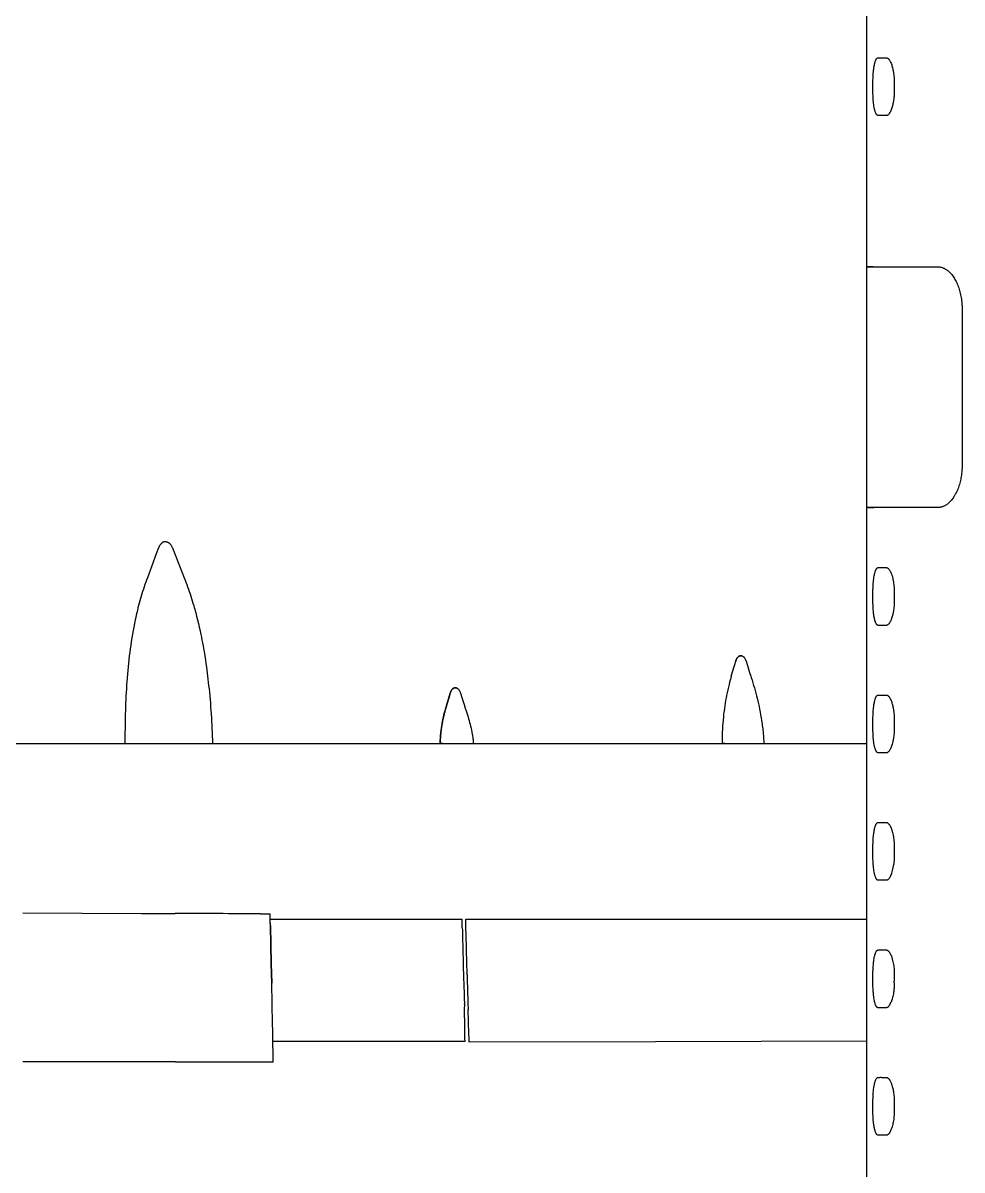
# Model space of a CAD drawing. Extents: x -17108 to 71323, y -8319 to 54197.
# Drawn here: x 48075 to 52005, y 13169 to 17970 of the extents above; entities that cross this region are included whole.
import ezdxf

# ---------------------------------------------------------------- set-up
doc = ezdxf.new("R2010")
doc.units = 0
doc.layers.get('0').update_dxf_attribs({"linetype": 'CONTINUOUS'})

msp = doc.modelspace()

# ---------------------------------------------------------------- linework, layer by layer
at = {"color": 7}
for p, q in [((51606.3, -1969.4), (51606.3, 22503.5)), ((51632.4, 17688.9), (51632.4, 17716.9)), ((48700.6, 15772.7), (48750.1, 15647.8)), ((51632.4, 15555.3), (51632.4, 15583.3)), ((51039.8, 15236.1), (51058.5, 15299.1)), ((49845, 15102.1), (49863.7, 15165.1)), ((49863.7, 15165.1), (49845, 15102.1)), ((51632.4, 15021.9), (51632.4, 15049.9)), ((48075.4, 14245), (48572.2, 14243.3)), ((48572.2, 14243.3), (48712.7, 14242.8)), ((49069, 14241.5), (49109.7, 14241.3)), ((49110.3, 14218.9), (49565.9, 14218.9)), ((49565.9, 14218.9), (49913.2, 14218.9)), ((50978.9, 14219.1), (51056.3, 14219.1)), ((49934, 13988.8), (49931.6, 14088.8)), ((49191.6, 13707.4), (49121.4, 13707.4)), ((48109.4, 13621.6), (48075.4, 13621.6)), ((49069.1, 13620.8), (48713.3, 13621.1)), ((49122.9, 13620.7), (49069.1, 13620.8))]:
    msp.add_line(p, q, dxfattribs=at)
at = {"color": 7, "ltscale": 0.35}
for p, q in [((51722, 17716.9), (51722, 17702.9)), ((51722, 17702.9), (51722, 17688.9)), ((51722, 15583.3), (51722, 15569.3)), ((51722, 15049.9), (51722, 15035.9)), ((51722, 15035.9), (51722, 15021.9)), ((51722, 14516.5), (51722, 14502.5)), ((51722, 13983.1), (51722, 13969.1)), ((51722, 13449.7), (51722, 13435.7))]:
    msp.add_line(p, q, dxfattribs=at)
at = {"color": 7, "ltscale": 0.173242}
msp.add_line((48675, 15797.8), (48667.2, 15797.8), dxfattribs=at)
at = {"color": 7, "ltscale": 0.002344}
msp.add_line((48674.9, 15797.8), (48675, 15797.8), dxfattribs=at)
at = {"color": 7, "ltscale": 0.003711}
msp.add_line((48675.1, 15797.8), (48674.9, 15797.8), dxfattribs=at)
at = {"color": 7, "ltscale": 0.001172}
for p, q in [((48675, 15797.8), (48675, 15797.8)), ((48675, 15797.8), (48675, 15797.8)), ((49883.6, 15187), (49883.6, 15187))]:
    msp.add_line(p, q, dxfattribs=at)
at = {"color": 7, "ltscale": 0.00078125}
msp.add_line((48675, 15797.8), (48675.1, 15797.8), dxfattribs=at)
at = {"color": 7, "ltscale": 0.000292969}
for p, q in [((48675.1, 15797.8), (48675.1, 15797.8)), ((51078.4, 15321), (51078.4, 15321))]:
    msp.add_line(p, q, dxfattribs=at)
at = {"color": 7, "ltscale": 0.004687}
msp.add_line((48675.1, 15797.8), (48675.3, 15797.8), dxfattribs=at)
at = {"color": 7, "ltscale": 0.004199}
msp.add_line((48675.1, 15797.8), (48675.3, 15797.8), dxfattribs=at)
at = {"color": 7, "ltscale": 0.002735}
msp.add_line((48675.3, 15797.8), (48675.4, 15797.8), dxfattribs=at)
at = {"color": 7, "ltscale": 0.003516}
for p, q in [((48596.4, 15647.8), (48596.3, 15647.8)), ((48596.3, 15647.8), (48596.4, 15647.8)), ((49883.2, 15187), (49883.1, 15187))]:
    msp.add_line(p, q, dxfattribs=at)
at = {"color": 7, "ltscale": 0.003613}
msp.add_line((48596.4, 15647.8), (48596.3, 15647.8), dxfattribs=at)
at = {"color": 7, "ltscale": 0.349951}
msp.add_line((51722, 15569.3), (51722, 15555.3), dxfattribs=at)
at = {"color": 7, "ltscale": 0.052637}
msp.add_line((51078, 15321), (51080.1, 15321), dxfattribs=at)
at = {"color": 7, "ltscale": 0.010645}
msp.add_line((51078.4, 15321), (51078, 15321), dxfattribs=at)
at = {"color": 7, "ltscale": 0.001075}
msp.add_line((51078.4, 15321), (51078.4, 15321), dxfattribs=at)
at = {"color": 7, "ltscale": 0.000878906}
msp.add_line((51078.4, 15321), (51078.4, 15321), dxfattribs=at)
at = {"color": 7, "ltscale": 0.014258}
for p, q in [((51079, 15321), (51078.4, 15321)), ((49884.2, 15187), (49883.6, 15187))]:
    msp.add_line(p, q, dxfattribs=at)
at = {"color": 7, "ltscale": 0.001855}
msp.add_line((51078.5, 15321), (51078.4, 15321), dxfattribs=at)
at = {"color": 7, "ltscale": 0.007617}
msp.add_line((51079.2, 15321), (51078.9, 15321), dxfattribs=at)
at = {"color": 7, "ltscale": 0.048438}
msp.add_line((51080.9, 15321), (51079, 15321), dxfattribs=at)
at = {"color": 7, "ltscale": 0.002734}
msp.add_line((51079, 15321), (51079.1, 15321), dxfattribs=at)
at = {"color": 7, "ltscale": 0.005274}
for p, q in [((51079.1, 15321), (51079.3, 15321)), ((51039.8, 15236.1), (51039.5, 15236.1)), ((51039.5, 15236.1), (51039.8, 15236.1))]:
    msp.add_line(p, q, dxfattribs=at)
at = {"color": 7, "ltscale": 0.046875}
msp.add_line((51080.9, 15321), (51079.1, 15321), dxfattribs=at)
at = {"color": 7, "ltscale": 0.010352}
msp.add_line((51080.8, 15321), (51081.2, 15321), dxfattribs=at)
at = {"color": 7, "ltscale": 0.00547}
msp.add_line((51058.5, 15299.1), (51058.2, 15299.1), dxfattribs=at)
at = {"color": 7, "ltscale": 0.005567}
msp.add_line((51058.2, 15299.1), (51058.5, 15299.1), dxfattribs=at)
at = {"color": 7, "ltscale": 0.055281}
msp.add_line((49883.2, 15187), (49885.4, 15186.9), dxfattribs=at)
at = {"color": 7, "ltscale": 0.002247}
msp.add_line((49883.7, 15187), (49883.6, 15187), dxfattribs=at)
at = {"color": 7, "ltscale": 0.008594}
msp.add_line((49884.4, 15186.9), (49884.1, 15187), dxfattribs=at)
at = {"color": 7, "ltscale": 0.053132}
msp.add_line((49886.3, 15186.9), (49884.2, 15187), dxfattribs=at)
at = {"color": 7, "ltscale": 0.005664}
msp.add_line((49884.2, 15187), (49884.4, 15186.9), dxfattribs=at)
at = {"color": 7, "ltscale": 0.051472}
msp.add_line((49886.5, 15186.9), (49884.4, 15186.9), dxfattribs=at)
at = {"color": 7, "ltscale": 0.006847}
msp.add_line((49884.7, 15186.9), (49885, 15186.9), dxfattribs=at)
at = {"color": 7, "ltscale": 0.009961}
msp.add_line((49886, 15186.9), (49886.4, 15186.9), dxfattribs=at)
at = {"color": 7, "ltscale": 0.000683594}
msp.add_line((49886.4, 15186.9), (49886.4, 15186.9), dxfattribs=at)
at = {"color": 7, "ltscale": 0.001368}
msp.add_line((49886.6, 15186.9), (49886.6, 15186.9), dxfattribs=at)
at = {"color": 7, "ltscale": 0.006118}
msp.add_line((49949.2, 14997.9), (49949.3, 14997.6), dxfattribs=at)
at = {"color": 7, "ltscale": 0.00676}
msp.add_line((49949.3, 14997.5), (49949.3, 14997.8), dxfattribs=at)
at = {"color": 7, "ltscale": 0.006983}
msp.add_line((49821.1, 14954.1), (49821.1, 14953.8), dxfattribs=at)
at = {"color": 7, "ltscale": 0.006643}
msp.add_line((49821.3, 14954.1), (49821.3, 14953.8), dxfattribs=at)
at = {"color": 7, "ltscale": 0.006885}
msp.add_line((49821.3, 14953.8), (49821.3, 14954.1), dxfattribs=at)
at = {"color": 7, "ltscale": 0.266182}
msp.add_line((49821.3, 14954.1), (49832, 14953.8), dxfattribs=at)
at = {"color": 7, "ltscale": 0.182662}
msp.add_line((49828.7, 14953.9), (49821.4, 14954.1), dxfattribs=at)
at = {"color": 7, "ltscale": 0.000830078}
msp.add_line((49832, 14953.8), (49832, 14953.8), dxfattribs=at)
at = {"color": 7, "ltscale": 0.020121}
msp.add_line((49960.1, 14953.8), (49959.3, 14953.8), dxfattribs=at)
at = {"color": 7, "ltscale": 0.006544}
for p, q in [((51000.9, 14953.8), (51000.6, 14953.8)), ((51000.6, 14953.8), (51000.9, 14953.8))]:
    msp.add_line(p, q, dxfattribs=at)
at = {"color": 7, "ltscale": 0.0021}
msp.add_line((51000.6, 14953.8), (51000.6, 14953.7), dxfattribs=at)
at = {"color": 7, "ltscale": 0.002051}
msp.add_line((51000.9, 14953.8), (51000.9, 14953.7), dxfattribs=at)
at = {"color": 7, "ltscale": 0.266315}
msp.add_line((51011.5, 14953.7), (51000.9, 14953.8), dxfattribs=at)
at = {"color": 7, "ltscale": 0.002002}
msp.add_line((51000.9, 14953.7), (51000.9, 14953.8), dxfattribs=at)
at = {"color": 7, "ltscale": 0.30323}
msp.add_line((51000.9, 14953.8), (51013, 14953.7), dxfattribs=at)
at = {"color": 7, "ltscale": 0.000195313}
msp.add_line((51011.5, 14953.8), (51011.5, 14953.8), dxfattribs=at)
msp.add_line((51011.5, 14953.8), (51011.5, 14953.8), dxfattribs=at)
at = {"color": 7, "ltscale": 0.034474}
msp.add_line((51012.9, 14953.7), (51011.5, 14953.7), dxfattribs=at)
at = {"color": 7, "ltscale": 0.013672}
msp.add_line((51176.1, 14953.7), (51175.6, 14953.7), dxfattribs=at)
at = {"color": 7, "ltscale": 0.419971}
msp.add_line((51632.4, 14488.5), (51632.4, 14505.3), dxfattribs=at)
at = {"color": 7, "ltscale": 0.083814}
msp.add_line((49916.3, 14090.7), (49916.4, 14087.4), dxfattribs=at)
at = {"color": 7, "ltscale": 0.123326}
msp.add_line((49931.6, 14088.8), (49931.5, 14093.7), dxfattribs=at)
at = {"color": 7, "ltscale": 0.061443}
msp.add_line((49934, 13986.4), (49934, 13988.8), dxfattribs=at)
at = {"color": 7, "ltscale": 0.250488}
msp.add_line((51722, 13969.1), (51722, 13959.1), dxfattribs=at)
at = {"color": 7, "ltscale": 0.268784}
msp.add_line((49923, 13863.3), (49923.2, 13852.6), dxfattribs=at)
at = {"color": 7, "ltscale": 0.401139}
msp.add_line((49121.4, 13707.4), (49121.1, 13723.5), dxfattribs=at)
at = {"color": 7, "ltscale": 0.42002}
msp.add_line((51632.4, 13421.7), (51632.4, 13438.5), dxfattribs=at)
at = {"color": 7}
for points in [[(51632.4, 17716.9), (51632.5, 17721.8), (51632.5, 17726.7), (51632.6, 17731.6), (51632.8, 17736.4), (51633, 17743.7), (51633.4, 17750.8), (51633.9, 17757.9), (51634.5, 17764.9), (51635.3, 17772.3), (51635.7, 17776), (51636.2, 17779.5), (51636.8, 17784.2), (51637.6, 17788.8), (51638.4, 17793.2), (51639.4, 17797.9), (51639.9, 17800.2), (51640.5, 17802.4), (51641.3, 17805.2), (51642.1, 17807.9), (51643, 17810.4), (51643.6, 17811.9), (51644.2, 17813.3), (51644.8, 17814.6), (51645.4, 17815.9), (51646.2, 17817.5), (51647.1, 17818.9), (51648, 17820.1), (51649, 17821.2), (51649.5, 17821.7), (51650, 17822.2), (51650.5, 17822.6), (51651, 17822.9), (51651.6, 17823.2), (51652.2, 17823.5), (51653, 17823.7), (51653.7, 17823.9)], [(51653.7, 17823.9), (51654.5, 17823.9), (51656.1, 17823.9), (51657.5, 17823.9), (51660.6, 17823.9), (51662.9, 17823.9), (51665.3, 17823.9), (51667.8, 17823.9)], [(51667.8, 17823.9), (51669.9, 17823.9), (51674.2, 17823.9), (51678.7, 17823.9), (51687.9, 17823.9)], [(51687.9, 17823.9), (51688.9, 17823.8), (51690, 17823.7), (51691, 17823.4), (51692, 17823), (51692.6, 17822.7), (51693.3, 17822.4), (51694, 17822), (51694.6, 17821.5), (51696, 17820.5), (51696.7, 17819.8), (51697.5, 17819.1), (51698.3, 17818.3), (51699, 17817.4), (51699.8, 17816.5), (51700.5, 17815.5), (51701.3, 17814.4), (51702.1, 17813.2), (51703.6, 17810.8), (51705.1, 17808.1), (51705.9, 17806.6), (51706.6, 17805), (51708.1, 17801.6), (51709.5, 17798.1), (51710.9, 17794.4), (51712.1, 17790.5), (51713.3, 17786.5), (51714.4, 17782.4), (51715.4, 17778.6), (51716.2, 17774.8), (51717, 17770.9), (51717.6, 17767.9), (51718.1, 17764.9)], [(51718.1, 17764.9), (51718.6, 17761.9), (51719.1, 17758.9), (51719.9, 17752.7), (51720.6, 17746.5), (51721, 17741.7), (51721.4, 17736.8), (51721.6, 17731.9), (51721.9, 17726.9), (51722, 17721.9), (51722, 17716.9)], [(51634, 17646.4), (51633.5, 17653.2), (51633.1, 17660.2), (51632.8, 17667.1), (51632.6, 17673.6), (51632.5, 17680.1), (51632.4, 17688.9)], [(51722, 17688.9), (51721.9, 17681.9), (51721.8, 17678.4), (51721.7, 17674.8), (51721.5, 17671.4), (51721.3, 17667.9), (51720.9, 17662.4), (51720.3, 17656.9), (51719.7, 17651.4), (51718.9, 17646), (51718.1, 17640.7), (51717.6, 17637.7), (51717, 17634.8), (51716.2, 17630.9), (51715.3, 17627.1), (51714.4, 17623.3), (51713.2, 17618.9), (51711.9, 17614.7), (51710.6, 17610.6), (51709.1, 17606.6), (51708.3, 17604.8), (51707.6, 17602.9), (51706.1, 17599.7), (51705.3, 17598.1), (51704.5, 17596.6), (51703.4, 17594.7), (51702.3, 17592.9), (51701.2, 17591.2), (51699.8, 17589.4), (51698.5, 17587.8), (51697.1, 17586.3), (51696.4, 17585.7), (51695.7, 17585.1), (51694.7, 17584.3), (51693.8, 17583.7), (51692.8, 17583.2), (51691.8, 17582.7), (51691, 17582.4), (51690.2, 17582.2), (51689.5, 17582), (51688.7, 17581.9), (51688, 17581.9), (51687.4, 17581.9), (51686.2, 17581.9), (51684.6, 17582), (51682.7, 17581.9)], [(51658.7, 17581.9), (51657.6, 17581.9), (51656.6, 17581.9), (51655.6, 17581.9), (51654.5, 17581.9), (51653.9, 17581.9), (51653.2, 17582), (51652.4, 17582.3), (51651.9, 17582.5), (51651.4, 17582.7), (51650.9, 17583), (51650.4, 17583.3), (51649.5, 17584.1), (51648.5, 17585.1), (51647.8, 17586.1), (51647, 17587.2), (51646.2, 17588.4), (51645.7, 17589.4), (51645.1, 17590.4), (51644.1, 17592.7), (51643.1, 17595.3), (51642.1, 17598), (51641.2, 17600.9), (51640.4, 17604), (51639.6, 17607.2), (51638.8, 17610.6), (51638.3, 17613.1), (51637.8, 17615.8), (51636.9, 17621.3), (51636, 17627.3), (51635.2, 17633.5), (51634.6, 17639.9), (51634, 17646.4)], [(51682.7, 17581.9), (51679.9, 17581.8), (51678.1, 17581.8), (51674.6, 17581.8), (51666.9, 17581.8), (51663.1, 17581.7), (51661.1, 17581.8), (51660.2, 17581.8), (51658.7, 17581.9)], [(51633.9, 16948.8), (51608.3, 16948.8), (51606.9, 16948.8), (51606.9, 16948.8), (51606.9, 16948.8), (51607.4, 16948.8), (51618.7, 16948.8), (51851.1, 16948.8), (51888.8, 16948.8), (51898.7, 16948.8), (51905.3, 16948.8), (51908.6, 16948.7)], [(51908.6, 16948.7), (51908.9, 16948.7), (51911.4, 16948.5), (51914.2, 16948.2), (51917, 16947.6), (51919.8, 16947), (51922.6, 16946.1), (51925.4, 16945.1), (51928.2, 16944), (51931, 16942.7), (51933.8, 16941.2), (51936.6, 16939.6), (51939.3, 16937.9), (51942, 16936), (51944.7, 16933.9), (51947.4, 16931.8), (51949.7, 16929.7), (51952, 16927.6), (51954.3, 16925.4), (51956.5, 16923), (51958, 16921.4), (51959.4, 16919.7), (51962.3, 16916.3), (51965.1, 16912.6), (51967.9, 16908.8), (51970.6, 16904.8), (51973.2, 16900.7), (51975.7, 16896.4), (51978.2, 16892), (51980.5, 16887.4), (51982.9, 16882.5), (51985.2, 16877.4), (51987.4, 16872.1), (51989.5, 16866.8), (51991.4, 16861.3), (51993.2, 16855.7), (51995, 16850), (51996.6, 16844.1), (51998, 16838.2), (51999.4, 16832.2), (52000.6, 16826.2), (52001.7, 16820), (52002.6, 16813.8), (52003.4, 16807.6), (52004.1, 16801.3), (52004.6, 16795), (52004.9, 16790.4), (52005.2, 16785.9), (52005.3, 16781.3), (52005.4, 16776.8), (52005.4, 16773.7), (52005.4, 16767.6), (52005.4, 16761.6), (52005.4, 16758.5), (52005.4, 16757.8)], [(52005.4, 16757.8), (52005.4, 16369.4), (52005.4, 16185.2), (52005.4, 16142.1), (52005.4, 16122.5), (52005.4, 16112.7)], [(52005.4, 16112.7), (52005.4, 16112.2), (52005.3, 16107.7), (52005, 16100.9), (52004.6, 16095.1), (52004.1, 16089.2), (52003.5, 16083.4), (52002.7, 16077.6), (52001.9, 16071.9), (52000.9, 16066.2), (51999.9, 16060.6), (51998.7, 16055.1), (51997.4, 16049.6), (51996, 16044.2), (51994.3, 16038.4), (51992.5, 16032.7), (51990.6, 16027.1), (51988.6, 16021.6), (51986.5, 16016.3), (51984.3, 16011.1), (51981.9, 16006.1), (51979.5, 16001.2), (51977, 15996.4), (51975.7, 15994.1), (51974.3, 15991.8), (51973, 15989.6), (51971.6, 15987.4), (51969.1, 15983.5), (51966.5, 15979.8), (51963.8, 15976.2), (51961, 15972.8), (51958.2, 15969.5), (51955.4, 15966.4), (51952.5, 15963.5), (51949.6, 15960.7), (51948.1, 15959.4), (51946.6, 15958.2), (51944.3, 15956.3), (51942.1, 15954.6), (51939.8, 15953), (51937.5, 15951.5), (51934.7, 15949.9), (51932, 15948.4), (51929.2, 15947.1), (51926.5, 15945.9), (51923.7, 15944.8), (51920.9, 15943.9), (51918.1, 15943.2), (51915.4, 15942.6), (51912.6, 15942.2), (51909.8, 15941.9), (51907.4, 15941.8), (51905, 15941.8), (51901.8, 15941.9), (51900.2, 15941.9), (51898.8, 15941.9), (51897.8, 15941.8)], [(51897.8, 15941.8), (51611.8, 15941.8), (51607, 15941.8), (51606.9, 15941.8), (51606.9, 15941.8), (51606.9, 15941.8), (51607.1, 15941.8), (51611, 15941.8), (51626.4, 15941.8), (51631.4, 15941.8), (51634.1, 15941.8), (51636, 15941.8), (51636.9, 15941.9)], [(48667.2, 15797.8), (48666.4, 15797.7), (48665.2, 15797.5), (48664, 15797.3), (48663.1, 15797), (48662.2, 15796.6), (48661.2, 15796.2), (48660.3, 15795.8), (48659.4, 15795.3), (48658.6, 15794.7), (48657.7, 15794.2), (48656.9, 15793.5), (48656.1, 15792.9), (48654.6, 15791.5), (48653.1, 15790), (48651.8, 15788.4), (48650.5, 15786.7), (48649.3, 15785), (48648.2, 15783.3), (48647.1, 15781.5), (48646.1, 15779.6), (48645.1, 15777.7), (48644.2, 15775.7), (48643.4, 15773.8), (48643, 15772.7)], [(48675.4, 15797.8), (48676.4, 15797.7), (48677.5, 15797.6), (48678.6, 15797.4), (48679.8, 15797.1), (48680.9, 15796.7), (48681.9, 15796.3), (48683, 15795.8), (48684, 15795.2), (48684.9, 15794.6), (48685.9, 15793.9), (48686.8, 15793.2), (48687.7, 15792.4), (48688.6, 15791.6), (48689.4, 15790.8), (48691, 15789.1), (48692.5, 15787.3), (48693.9, 15785.4), (48695.2, 15783.4), (48696.4, 15781.4), (48697.6, 15779.3), (48698.7, 15777.1), (48699.7, 15775), (48700.6, 15772.7)], [(48643, 15772.8), (48633.5, 15747.2), (48614.9, 15697.5), (48596.3, 15647.8)], [(51632.4, 15583.3), (51632.5, 15588.2), (51632.5, 15593.1), (51632.6, 15598), (51632.8, 15602.8), (51633, 15610.1), (51633.4, 15617.2), (51633.9, 15624.3), (51634.5, 15631.3), (51635.3, 15638.7), (51635.7, 15642.4), (51636.2, 15645.9), (51636.8, 15650.6), (51637.6, 15655.2), (51638.4, 15659.6), (51639.4, 15664.3), (51639.9, 15666.6), (51640.5, 15668.8), (51641.3, 15671.6), (51642.1, 15674.3), (51643, 15676.8), (51643.6, 15678.3), (51644.2, 15679.7), (51644.8, 15681), (51645.4, 15682.3), (51646.2, 15683.9), (51647.1, 15685.3), (51648, 15686.5), (51649, 15687.6), (51649.5, 15688.1), (51650, 15688.6), (51650.5, 15689), (51651, 15689.3), (51651.6, 15689.6), (51652.2, 15689.9), (51653, 15690.1), (51653.7, 15690.3)], [(51653.7, 15690.3), (51654.5, 15690.3), (51656.1, 15690.3), (51657.5, 15690.3), (51660.6, 15690.3), (51662.9, 15690.3), (51665.3, 15690.3), (51667.8, 15690.3)], [(51667.8, 15690.3), (51669.9, 15690.3), (51674.2, 15690.3), (51678.7, 15690.3), (51687.9, 15690.3)], [(51687.9, 15690.3), (51689.1, 15690.2), (51690.2, 15690), (51691.3, 15689.7), (51692.4, 15689.2), (51693.5, 15688.6), (51694.2, 15688.2), (51694.9, 15687.7), (51695.6, 15687.2), (51696.3, 15686.6), (51697.7, 15685.3), (51699, 15683.8)], [(51699, 15683.8), (51700.5, 15682), (51701.9, 15680), (51703.3, 15677.7), (51704.6, 15675.4), (51705.8, 15673.1), (51706.9, 15670.8), (51708, 15668.3), (51708.8, 15666.4), (51709.5, 15664.4), (51710.3, 15662.3), (51711.1, 15660.2), (51711.8, 15657.9), (51712.6, 15655.5), (51713.9, 15650.7), (51715.2, 15645.8), (51716.3, 15640.8), (51717.3, 15636.1), (51718.1, 15631.3)], [(48596.3, 15647.8), (48592.8, 15638.3), (48589.3, 15628.7), (48586, 15619.1), (48582.7, 15609.5), (48579.5, 15599.8), (48576.4, 15590), (48573.4, 15580.3), (48570.4, 15570.5), (48567.5, 15560.7), (48564.7, 15550.8), (48562, 15541), (48559.4, 15531.1), (48556.8, 15521.2), (48554.3, 15511.3), (48551.9, 15501.3), (48549.6, 15491.4), (48547.4, 15481.4), (48545.2, 15471.4), (48543.6, 15463.9), (48542, 15456.4), (48539, 15441.4), (48536.2, 15426.3), (48533.5, 15411.3), (48531, 15396.2), (48528.6, 15381), (48526.3, 15365.9), (48524.2, 15350.8), (48522.2, 15335.6), (48520.3, 15320.4), (48518.5, 15305.3), (48516.8, 15290.1), (48515.3, 15274.8), (48513.9, 15259.6), (48512.5, 15244.4), (48511.3, 15229.1), (48510.2, 15213.9), (48509.1, 15198.6), (48508.2, 15183.3), (48507.3, 15168.1), (48506.5, 15152.8), (48505.8, 15137.4), (48505.2, 15122.1), (48504.6, 15106.8), (48504.1, 15091.5), (48503.7, 15076.1), (48503.3, 15060.8), (48503, 15045.5), (48502.7, 15030.1), (48502.5, 15014.8), (48502.3, 14999.5), (48502.2, 14984.2), (48502.1, 14969), (48502.1, 14953.7)], [(48750.1, 15647.8), (48753.9, 15638.2), (48757.5, 15628.6), (48761.1, 15618.9), (48764.6, 15609.2), (48768, 15599.5), (48771.4, 15589.8), (48774.7, 15580.1), (48777.9, 15570.3), (48781, 15560.5), (48784.1, 15550.7), (48787, 15540.9), (48790, 15531), (48792.1, 15523.7), (48794.1, 15516.3), (48796.2, 15508.8), (48798.3, 15501.3), (48802.2, 15486.5), (48806, 15471.5), (48809.6, 15456.6), (48813.1, 15441.6), (48816.5, 15426.1), (48819.8, 15410.6), (48822.3, 15398.7), (48824.6, 15386.7), (48826.9, 15374.8), (48829.1, 15363), (48831.2, 15351.3), (48833.2, 15339.5), (48834.7, 15330.4), (48836.2, 15321.3), (48839, 15303), (48841.2, 15288.3), (48843.3, 15273.6), (48845, 15260.9), (48846.6, 15248.2), (48848.2, 15235.5), (48849.8, 15222.7), (48851.2, 15210), (48852.6, 15197.2), (48854.1, 15183), (48855.5, 15168.7), (48857, 15153.2), (48858.3, 15137.7), (48859.6, 15122.4), (48860.8, 15107.1), (48861.9, 15091.8), (48862.9, 15076.5), (48863.9, 15061.1), (48864.8, 15045.8), (48865.6, 15030.5), (48866.4, 15015.2), (48867, 14999.8), (48867.7, 14984.5), (48868.2, 14969.1), (48868.7, 14953.8)], [(51718.1, 15631.3), (51719, 15625.6), (51719.8, 15619.9), (51720.5, 15614), (51721, 15608.1), (51721.4, 15603.2), (51721.6, 15598.3), (51721.8, 15593.4), (51722, 15588.3), (51722, 15583.3)], [(51634, 15512.8), (51633.5, 15519.6), (51633.1, 15526.6), (51632.8, 15533.5), (51632.6, 15540), (51632.5, 15546.5), (51632.4, 15555.3)], [(51722, 15555.3), (51721.9, 15548.3), (51721.8, 15544.8), (51721.7, 15541.3), (51721.5, 15537.8), (51721.3, 15534.3), (51720.9, 15528.8), (51720.3, 15523.3), (51719.7, 15517.8), (51718.9, 15512.4), (51718.1, 15507.1), (51717.6, 15504.1), (51717, 15501.2), (51716.2, 15497.3), (51715.3, 15493.5), (51714.4, 15489.7), (51713.2, 15485.3), (51711.9, 15481.1), (51710.6, 15477), (51709.1, 15473), (51708.3, 15471.2), (51707.6, 15469.3), (51706.1, 15466.1), (51705.3, 15464.5), (51704.5, 15463), (51703.4, 15461.1), (51702.3, 15459.3), (51701.2, 15457.6), (51699.8, 15455.8), (51698.5, 15454.2), (51697.1, 15452.7), (51696.4, 15452.1), (51695.7, 15451.5), (51694.7, 15450.7), (51693.8, 15450.1), (51692.8, 15449.6), (51691.8, 15449.1), (51691, 15448.8), (51690.2, 15448.6), (51689.5, 15448.4), (51688.7, 15448.3), (51688, 15448.3), (51687.4, 15448.3), (51686.2, 15448.3), (51684.6, 15448.4), (51682.7, 15448.3)], [(51644.6, 15458), (51643.6, 15460.2), (51642.7, 15462.7), (51641.8, 15465.3), (51641.2, 15467.4), (51640.6, 15469.5), (51640, 15471.8), (51639.4, 15474.1), (51638.5, 15478.4), (51637.7, 15482.9), (51636.9, 15487.5), (51636.4, 15491), (51635.9, 15494.6), (51635.4, 15498.3), (51635, 15502.1), (51634.5, 15507.4), (51634, 15512.8)], [(51658.7, 15448.3), (51658, 15448.3), (51657.5, 15448.4), (51656.5, 15448.3), (51655.1, 15448.3), (51654.3, 15448.3), (51653.8, 15448.3), (51653.3, 15448.4), (51652.4, 15448.7), (51651.8, 15448.9), (51651.3, 15449.2), (51650.5, 15449.7), (51649.8, 15450.3), (51649, 15451), (51648.2, 15451.8), (51647.5, 15452.8), (51646.7, 15454), (51646.2, 15454.9), (51645.6, 15455.8), (51644.6, 15458)], [(51682.7, 15448.3), (51679.9, 15448.2), (51678.1, 15448.2), (51674.6, 15448.2), (51666.9, 15448.2), (51663.1, 15448.1), (51661.1, 15448.2), (51660.2, 15448.2), (51658.7, 15448.3)], [(51058.5, 15299.1), (51059.1, 15301.1), (51059.8, 15303.1), (51060.6, 15305), (51061.5, 15306.8), (51062.5, 15308.7), (51063.5, 15310.5), (51064.7, 15312.3), (51066, 15314), (51066.7, 15314.9), (51067.4, 15315.7), (51068.4, 15316.7), (51069.5, 15317.6), (51070.7, 15318.5), (51071.4, 15319), (51072.1, 15319.4), (51072.8, 15319.7), (51073.4, 15320), (51074.4, 15320.4), (51075.4, 15320.7), (51076.5, 15320.9), (51077.2, 15321), (51078, 15321)], [(51078, 15321), (51077.3, 15321), (51076.6, 15320.9), (51075.3, 15320.7), (51074.1, 15320.3), (51072.9, 15319.8), (51071.7, 15319.2), (51070.5, 15318.4), (51069.3, 15317.5), (51068.2, 15316.5), (51067.4, 15315.7), (51066.7, 15314.9), (51066, 15314), (51065.3, 15313.1), (51064, 15311.2), (51062.8, 15309.2), (51061.7, 15307.2), (51060.7, 15305.1), (51059.8, 15302.9), (51059.1, 15301), (51058.5, 15299.1)], [(51081, 15321), (51081.2, 15320.9), (51081.7, 15320.9), (51083.2, 15320.7), (51084.3, 15320.6), (51085.4, 15320.3), (51086.5, 15319.8), (51087.7, 15319.3), (51088.7, 15318.6), (51089.5, 15318.1), (51090.2, 15317.6), (51090.9, 15317), (51091.6, 15316.3), (51092.3, 15315.6), (51093, 15314.9), (51094.2, 15313.5), (51095.3, 15311.9), (51096.4, 15310.2), (51097.4, 15308.5), (51098.4, 15306.7), (51099.2, 15304.8), (51100, 15302.9), (51100.5, 15301.7), (51101.4, 15299.1)], [(51101.4, 15299.1), (51107.2, 15280.7), (51116.4, 15251.8), (51121.4, 15236.1)], [(51039.8, 15236.1), (51037.2, 15227.5), (51034.8, 15218.8), (51032.5, 15210.1), (51030.2, 15201.4), (51028.8, 15195.6), (51027.4, 15189.7), (51026, 15183.9), (51024.7, 15178), (51022.1, 15166.2), (51019.9, 15155.5), (51017.9, 15144.7), (51015.9, 15133.8), (51014.1, 15123), (51012.4, 15112.1), (51010.8, 15101.2), (51009.4, 15090.3), (51008.6, 15084), (51007.8, 15077.6), (51007.1, 15071.2), (51006.5, 15064.8), (51005.2, 15052.1), (51004.2, 15039.3), (51003.2, 15026.4), (51002.5, 15013.6), (51001.9, 15001.7), (51001.4, 14989.7), (51001.1, 14977.7), (51000.9, 14965.7), (51000.9, 14953.8)], [(51121.4, 15236.1), (51123.3, 15230.2), (51126.7, 15219.2), (51130.1, 15208.2), (51133.3, 15197.4), (51136.4, 15186.5), (51139.5, 15175.7), (51142.4, 15164.9), (51145.2, 15154.1), (51147.9, 15143.3), (51150.7, 15131.9), (51153.3, 15120.5), (51155.8, 15109.1), (51158.1, 15097.6), (51160.5, 15085.8), (51162.6, 15073.8), (51164.7, 15061.9), (51166.6, 15049.8), (51167.6, 15043.1), (51168.5, 15036.3), (51169.4, 15029.6), (51170.3, 15022.8), (51171.1, 15016), (51171.9, 15009.1), (51172.6, 15002.3), (51173.2, 14995.5), (51174.1, 14985), (51174.9, 14974.6), (51175.6, 14964.1), (51176.1, 14953.7)], [(49882.4, 15186.9), (49881.8, 15186.9), (49880.5, 15186.6), (49879.5, 15186.4), (49878.3, 15185.9), (49877.2, 15185.4), (49876.1, 15184.7), (49875.1, 15184), (49873.8, 15183), (49872.6, 15181.8), (49871.4, 15180.5), (49870.3, 15179.2), (49869.1, 15177.4), (49867.9, 15175.5), (49866.9, 15173.7), (49865.8, 15171.5), (49864.8, 15169), (49863.9, 15166.4), (49863.5, 15165.1)], [(49863.7, 15165.1), (49864.3, 15167.1), (49865, 15169), (49865.8, 15170.9), (49866.7, 15172.8), (49867.7, 15174.7), (49868.7, 15176.5), (49869.9, 15178.3), (49871.2, 15180), (49871.9, 15180.8), (49872.7, 15181.6), (49873.7, 15182.7), (49874.8, 15183.6), (49875.9, 15184.5), (49876.6, 15184.9), (49877.3, 15185.4), (49878, 15185.7), (49878.7, 15186), (49879.6, 15186.4), (49880.7, 15186.7), (49881.7, 15186.8), (49882.4, 15186.9), (49883.2, 15187)], [(49883.2, 15186.9), (49882.5, 15186.9), (49881.9, 15186.9), (49880.6, 15186.6), (49879.3, 15186.3), (49878.1, 15185.8), (49876.9, 15185.1), (49875.7, 15184.3), (49874.5, 15183.4), (49873.4, 15182.4), (49872.7, 15181.7), (49871.9, 15180.8), (49871.2, 15180), (49870.5, 15179), (49869.2, 15177.2), (49868, 15175.2), (49866.9, 15173.1), (49865.9, 15171), (49865, 15168.9), (49864.3, 15167), (49863.7, 15165.1)], [(49883.6, 15187), (49883.2, 15187), (49883.2, 15187), (49883.2, 15186.9)], [(49886.3, 15186.9), (49886.5, 15186.9), (49887, 15186.8), (49888.4, 15186.7), (49889.5, 15186.5), (49890.6, 15186.2), (49891.8, 15185.8), (49892.9, 15185.2), (49894, 15184.6), (49894.7, 15184.1), (49895.4, 15183.5), (49896.2, 15182.9), (49896.9, 15182.2), (49897.5, 15181.6), (49898.2, 15180.9), (49899.4, 15179.4), (49900.6, 15177.8), (49901.6, 15176.1), (49902.7, 15174.4), (49903.6, 15172.6), (49904.5, 15170.7), (49905.3, 15168.8), (49905.7, 15167.6), (49906.6, 15165)], [(49863.5, 15165.1), (49857.3, 15144.1), (49847.1, 15110), (49844.8, 15102.1)], [(49906.6, 15165), (49912.4, 15146.6), (49921.6, 15117.8), (49926.7, 15102)], [(51632.4, 15049.9), (51632.5, 15054.8), (51632.5, 15059.7), (51632.6, 15064.6), (51632.8, 15069.4), (51633, 15076.7), (51633.4, 15083.8), (51633.9, 15090.9), (51634.5, 15097.9), (51635.3, 15105.3), (51635.7, 15109), (51636.2, 15112.5), (51636.8, 15117.2), (51637.6, 15121.8), (51638.4, 15126.2), (51639.4, 15130.9), (51639.9, 15133.2), (51640.5, 15135.4), (51641.3, 15138.2), (51642.1, 15140.9), (51643, 15143.4), (51643.6, 15144.9), (51644.2, 15146.3), (51644.8, 15147.6), (51645.4, 15148.9), (51646.2, 15150.5), (51647.1, 15151.9), (51648, 15153.1), (51649, 15154.2), (51649.5, 15154.7), (51650, 15155.2), (51650.5, 15155.6), (51651, 15155.9), (51651.6, 15156.2), (51652.2, 15156.5), (51653, 15156.7), (51653.7, 15156.9)], [(51653.7, 15156.9), (51654.5, 15156.9), (51656.1, 15156.9), (51657.5, 15156.9), (51660.6, 15156.9), (51662.9, 15156.9), (51665.3, 15156.9), (51667.8, 15156.9)], [(51667.8, 15156.9), (51669.9, 15156.9), (51674.2, 15156.9), (51678.7, 15156.9), (51687.9, 15156.9)], [(51687.9, 15156.9), (51688.9, 15156.9), (51690, 15156.7), (51691, 15156.4), (51692, 15156), (51692.6, 15155.7), (51693.3, 15155.4), (51694, 15155), (51694.6, 15154.5), (51696, 15153.5), (51696.7, 15152.8), (51697.5, 15152.1), (51698.3, 15151.3), (51699, 15150.4), (51699.8, 15149.5), (51700.5, 15148.5), (51701.3, 15147.4), (51702.1, 15146.2), (51703.6, 15143.8), (51705.1, 15141.1), (51705.9, 15139.6), (51706.6, 15138), (51708.1, 15134.6), (51709.5, 15131.1), (51710.9, 15127.4), (51712.1, 15123.5), (51713.3, 15119.5), (51714.4, 15115.4), (51715.4, 15111.6), (51716.2, 15107.8), (51717, 15103.9), (51717.6, 15100.9), (51718.1, 15097.9)], [(49844.8, 15102.1), (49843, 15096.1), (49841.3, 15090), (49839.7, 15083.9), (49838.1, 15077.8), (49836.6, 15071.7), (49835.2, 15065.6), (49833.8, 15059.5), (49832.5, 15053.3), (49831.5, 15048.4), (49830.6, 15043.5), (49829.6, 15038.6), (49828.8, 15033.7), (49828, 15028.8), (49827.2, 15023.9), (49826.5, 15019), (49825.8, 15014), (49825.1, 15009), (49824.5, 15003.9), (49823.8, 14997.7), (49823.2, 14991.5), (49822.7, 14985.3), (49822.2, 14979), (49821.8, 14972.8), (49821.5, 14966.5), (49821.3, 14960.3), (49821.1, 14954.1)], [(49845, 15102.1), (49842.8, 15094.5), (49840.7, 15086.9), (49838.7, 15079.2), (49836.8, 15071.5), (49835, 15063.8), (49833.2, 15055.4), (49831.4, 15046.9), (49829.8, 15038.4), (49828.4, 15029.9), (49827.1, 15021.3), (49825.9, 15012.8), (49824.8, 15004.2), (49823.9, 14995.6), (49823.1, 14987), (49822.4, 14978.8), (49822, 14970.5), (49821.6, 14962.3), (49821.4, 14954.1)], [(49821.4, 14954.1), (49821.5, 14961), (49821.8, 14967.9), (49822.2, 14974.8), (49822.7, 14981.8), (49823, 14986.4), (49823.4, 14990.9), (49823.9, 14995.6), (49824.3, 15000.2), (49825.4, 15009.4), (49826.7, 15018.6), (49828, 15027.8), (49829.6, 15036.9), (49831.3, 15046), (49833.1, 15055.1), (49834.1, 15059.9), (49835.2, 15064.6), (49837.4, 15074), (49839.8, 15083.4), (49842.3, 15092.8), (49845, 15102.1)], [(49926.7, 15102), (49930.4, 15090.5), (49934.2, 15078.3), (49936.7, 15069.9), (49940.2, 15058), (49942.4, 15050.2), (49944.5, 15042.4), (49946.5, 15034.7), (49948.6, 15026.5), (49950.5, 15018.1), (49952.4, 15009.7), (49954, 15001.5), (49955.5, 14993.5), (49956.4, 14988.7), (49957.1, 14984.1), (49957.8, 14979.6), (49958.3, 14975.1), (49958.9, 14970.7), (49959.3, 14966.3), (49959.7, 14962.1), (49959.9, 14957.9), (49960.1, 14953.8)], [(51718.1, 15097.9), (51718.6, 15094.9), (51719.1, 15091.9), (51719.9, 15085.7), (51720.6, 15079.5), (51721, 15074.7), (51721.4, 15069.8), (51721.6, 15064.9), (51721.9, 15059.9), (51722, 15054.9), (51722, 15049.9)], [(51634, 14979.4), (51633.5, 14986.2), (51633.1, 14993.2), (51632.8, 15000.1), (51632.6, 15006.6), (51632.5, 15013.1), (51632.4, 15021.9)], [(51658.7, 14914.9), (51657.6, 14915), (51656.6, 14914.9), (51655.6, 14914.9), (51654.5, 14914.9), (51653.9, 14914.9), (51653.2, 14915), (51652.4, 14915.3), (51651.9, 14915.5), (51651.4, 14915.7), (51650.9, 14916), (51650.4, 14916.3), (51649.5, 14917.1), (51648.5, 14918.1), (51647.8, 14919.1), (51647, 14920.2), (51646.2, 14921.4), (51645.7, 14922.4), (51645.1, 14923.4), (51644.1, 14925.7), (51643.1, 14928.3), (51642.1, 14931), (51641.2, 14933.9), (51640.4, 14937), (51639.6, 14940.2), (51638.8, 14943.6), (51638.3, 14946.1), (51637.8, 14948.8), (51636.9, 14954.3), (51636, 14960.3), (51635.2, 14966.5), (51634.6, 14972.9), (51634, 14979.4)], [(51722, 15021.9), (51721.9, 15014.9), (51721.8, 15011.4), (51721.7, 15007.9), (51721.5, 15004.4), (51721.3, 15000.9), (51720.9, 14995.4), (51720.3, 14989.9), (51719.7, 14984.4), (51718.9, 14979), (51718.1, 14973.7), (51717.6, 14970.7), (51717, 14967.8), (51716.2, 14963.9), (51715.3, 14960.1), (51714.4, 14956.3), (51713.2, 14951.9), (51711.9, 14947.7), (51710.6, 14943.6), (51709.1, 14939.6), (51708.3, 14937.8), (51707.6, 14935.9), (51706.1, 14932.7), (51705.3, 14931.1), (51704.5, 14929.6), (51703.4, 14927.7), (51702.3, 14925.9), (51701.2, 14924.2), (51699.8, 14922.4), (51698.5, 14920.8), (51697.1, 14919.3), (51696.4, 14918.7), (51695.7, 14918.1), (51694.7, 14917.3), (51693.8, 14916.7), (51692.8, 14916.2), (51691.8, 14915.7), (51691, 14915.4), (51690.2, 14915.2), (51689.5, 14915), (51688.7, 14914.9), (51688, 14914.9), (51687.4, 14914.9), (51686.2, 14914.9), (51684.6, 14915), (51682.7, 14914.9)], [(47248.2, 14953.7), (48157.1, 14953.7), (50175, 14953.8), (51606.3, 14953.6)], [(49821.1, 14954.1), (49821.1, 14954.1), (49821.1, 14954.1), (49821.1, 14954.1), (49821.1, 14954.1), (49821.1, 14954.1), (49821.3, 14954.1)], [(49832.7, 14953.8), (49830, 14953.9), (49828.7, 14953.9)], [(51682.7, 14914.9), (51679.9, 14914.8), (51678.1, 14914.8), (51674.6, 14914.8), (51666.9, 14914.8), (51663.1, 14914.7), (51661.1, 14914.8), (51660.2, 14914.8), (51658.7, 14914.9)], [(51634, 14558.9), (51634.6, 14566.1), (51635.4, 14573.2), (51635.8, 14576.6), (51636.3, 14580), (51637, 14585), (51637.8, 14589.9), (51638.8, 14594.5), (51639.7, 14598.9), (51640.5, 14602), (51641.3, 14604.9), (51642.2, 14607.7)], [(51642.2, 14607.7), (51643.2, 14610.6), (51643.8, 14612), (51644.3, 14613.3), (51645.2, 14615.1), (51646.1, 14616.8), (51647, 14618.3), (51648, 14619.6), (51648.7, 14620.5), (51649.4, 14621.3), (51650, 14621.7), (51650.6, 14622.2), (51651.5, 14622.8), (51652.5, 14623.2), (51653.1, 14623.4), (51653.7, 14623.5), (51654.6, 14623.6), (51655.6, 14623.6), (51656.3, 14623.6), (51657, 14623.5), (51657.9, 14623.4), (51658.7, 14623.5)], [(51658.7, 14623.5), (51659.7, 14623.6), (51660.8, 14623.7), (51662.2, 14623.8), (51663.5, 14623.8), (51665.2, 14623.8), (51668.6, 14623.6), (51671.1, 14623.5), (51672.6, 14623.5)], [(51672.6, 14623.5), (51674.7, 14623.5), (51679.1, 14623.5), (51682.5, 14623.5), (51685.9, 14623.5), (51688.3, 14623.5), (51689.3, 14623.4), (51690.3, 14623.2), (51691.6, 14622.8), (51692.8, 14622.3), (51694, 14621.6), (51695.2, 14620.7), (51696.2, 14619.9), (51697.2, 14619), (51698.2, 14617.9), (51699, 14617.1), (51699.7, 14616.2), (51700.5, 14615.1), (51701.3, 14614.1), (51702.8, 14611.8), (51703.5, 14610.5), (51704.3, 14609.1), (51705.8, 14606.2), (51707.3, 14603.2), (51708.1, 14601.2), (51708.9, 14599.2), (51709.7, 14597.2), (51710.5, 14595), (51711.9, 14590.7), (51713.3, 14586.1), (51714.6, 14581.4), (51715.8, 14576.6), (51716.6, 14572.6), (51717.4, 14568.6), (51718.1, 14564.5), (51718.6, 14561.4), (51719.1, 14558.3), (51719.9, 14551.9), (51720.6, 14546.1), (51721.1, 14540.3), (51721.5, 14534.4), (51721.8, 14528.4), (51722, 14522.5), (51722, 14516.5)], [(51632.5, 14521.9), (51632.6, 14529.5), (51632.8, 14537), (51633.1, 14544.4), (51633.5, 14551.7), (51634, 14558.9)], [(51632.4, 14505.3), (51632.4, 14516.4), (51632.5, 14521.9)], [(51722, 14502.5), (51722, 14491.4), (51722, 14485.8), (51721.9, 14480.3), (51721.7, 14474.7), (51721.5, 14470.6), (51721.2, 14466.5), (51721, 14463.8), (51720.5, 14458.5), (51720, 14453.2), (51719.3, 14448)], [(51643.9, 14392.8), (51642.9, 14395.4), (51641.9, 14398.2), (51641, 14401.2), (51640.1, 14404.4), (51639.3, 14407.7), (51638.6, 14411.2), (51638.1, 14413.9), (51637.6, 14416.6), (51636.7, 14422.2), (51635.8, 14428.2), (51635.1, 14434.3), (51634.5, 14440.6), (51633.9, 14447), (51633.4, 14455.1), (51633, 14463.4), (51632.7, 14471.7), (51632.5, 14480.1), (51632.4, 14488.5)], [(51654.4, 14381.5), (51653.6, 14381.6), (51652.8, 14381.7), (51652, 14382), (51651.2, 14382.4), (51650.8, 14382.7), (51650.3, 14383), (51649.8, 14383.5), (51649.2, 14383.9), (51648.4, 14384.8), (51647.7, 14385.8), (51646.9, 14386.9), (51646.3, 14387.8), (51645.8, 14388.7), (51644.8, 14390.7), (51643.9, 14392.8)], [(51687.9, 14381.5), (51668.8, 14381.5), (51654.4, 14381.5)], [(51697.8, 14386.7), (51696.4, 14385.3), (51695.7, 14384.7), (51695, 14384.1), (51694.3, 14383.7), (51693.6, 14383.2), (51692.5, 14382.6), (51691.4, 14382.1), (51690.2, 14381.8), (51689.1, 14381.6), (51687.9, 14381.5)], [(51707.2, 14401.8), (51705.8, 14398.8), (51704.3, 14395.9), (51703.6, 14394.5), (51702.8, 14393.2), (51701.6, 14391.4), (51700.3, 14389.6), (51699.1, 14388.1), (51697.8, 14386.7)], [(49116.6, 13950.7), (49114.8, 14031.4), (49112.9, 14112), (49111, 14192.4)], [(49111, 14192.4), (49112.9, 14112), (49114.8, 14031.4), (49116.6, 13950.7)], [(49931.5, 14093.7), (49930.1, 14153.1), (49929.5, 14182.8)], [(51632.5, 13988.5), (51632.5, 13993.1), (51632.7, 14002.3), (51632.8, 14004.6), (51633.2, 14013.7), (51633.7, 14021.8), (51634.2, 14027.5), (51634.9, 14034.9), (51635.3, 14038.7), (51635.7, 14042.5), (51636.2, 14045.9), (51636.6, 14049.2), (51637.4, 14054.2), (51638.3, 14059.1), (51639.3, 14063.8), (51639.9, 14066), (51640.4, 14068.2)], [(51640.4, 14068.2), (51641.5, 14072), (51642, 14073.8), (51642.6, 14075.5), (51643.5, 14078), (51644.5, 14080.2), (51645.5, 14082.3), (51646.5, 14084.1)], [(51646.5, 14084.1), (51647.6, 14085.7), (51648.1, 14086.4), (51648.6, 14087), (51649.2, 14087.6), (51649.7, 14088.1), (51650.6, 14088.8), (51651.5, 14089.4), (51652.5, 14089.8), (51653, 14089.9), (51653.4, 14090), (51653.9, 14090.1), (51654.4, 14090.1)], [(51654.4, 14090.1), (51662.2, 14090.1), (51666.2, 14090.1), (51672.6, 14090.1)], [(51672.6, 14090.1), (51674.6, 14090.1), (51678.8, 14090.1), (51681.6, 14090.1), (51684.5, 14090.1), (51687.2, 14090.1), (51688.6, 14090.1)], [(51688.6, 14090.1), (51689.7, 14090), (51690.7, 14089.7), (51691.8, 14089.3), (51692.8, 14088.8), (51693.9, 14088.2), (51694.9, 14087.6), (51695.9, 14086.8), (51696.6, 14086.1), (51697.4, 14085.4), (51698.5, 14084.2), (51699.5, 14083), (51700.6, 14081.6), (51701.3, 14080.6), (51702.1, 14079.5), (51703.6, 14077.1), (51705, 14074.5), (51705.8, 14072.9), (51706.6, 14071.3), (51708.1, 14067.9), (51709.5, 14064.3), (51710.9, 14060.6), (51712.1, 14056.7), (51712.9, 14054.2), (51713.6, 14051.7), (51714.3, 14049), (51715, 14046.4), (51716.2, 14041), (51717.4, 14035.4), (51718.4, 14029.6), (51719.3, 14023.7), (51720, 14017.8), (51720.7, 14011.8), (51721.2, 14005.7), (51721.6, 13999.6), (51721.8, 13994.1), (51722, 13988.6), (51722, 13983.1)], [(49918.3, 14013.2), (49918.9, 13987.6), (49919.6, 13962.1)], [(51632.4, 13955.1), (51632.4, 13975.4), (51632.4, 13984.1), (51632.5, 13988.5)], [(49920.4, 13937.5), (49921.3, 13910), (49922.2, 13882.8)], [(51653.8, 13848.1), (51653, 13848.3), (51652.2, 13848.5), (51651.4, 13848.9), (51650.6, 13849.4), (51649.9, 13850), (51649.1, 13850.6), (51648.4, 13851.4), (51647.9, 13852.1), (51647.3, 13852.8), (51646.3, 13854.5), (51645.2, 13856.4), (51644.2, 13858.6), (51643.2, 13861), (51642.2, 13863.8), (51641.3, 13866.9), (51640.3, 13870.2), (51639.5, 13873.7), (51639, 13876.1), (51638.4, 13878.7), (51637.5, 13883.9), (51636.6, 13889.4), (51635.8, 13895), (51635.4, 13898.8), (51634.9, 13902.7), (51634.5, 13906.7), (51634.2, 13910.8), (51633.8, 13914.9), (51633.6, 13919.1), (51633.3, 13923.6), (51633, 13928.2), (51632.7, 13937.1), (51632.5, 13946.1), (51632.4, 13955.1)], [(51722, 13952.4), (51721.9, 13946.6), (51721.7, 13940.9), (51721.4, 13935.3), (51721, 13929.7), (51720.6, 13925.7), (51720.1, 13921), (51719.5, 13916.4), (51718.9, 13911.6), (51718, 13906.2), (51717, 13900.8), (51715.9, 13895.6), (51714.6, 13890.4), (51713.3, 13885.5), (51712.6, 13883), (51711.9, 13880.7), (51710.8, 13877.6), (51709.8, 13874.6), (51708.6, 13871.7)], [(51667.8, 13848.1), (51665.8, 13848.1), (51662, 13848.1), (51659.6, 13848.1), (51657.2, 13848.1), (51654.9, 13848.1), (51653.8, 13848.1)], [(51682.7, 13848.1), (51681, 13847.9), (51679.3, 13847.8), (51676.9, 13847.8), (51675.1, 13847.9), (51673, 13848), (51670.9, 13848.1), (51669.3, 13848.1), (51667.8, 13848.1)], [(51700, 13855.8), (51699, 13854.5), (51697.9, 13853.4), (51696.8, 13852.3), (51695.8, 13851.3), (51694.7, 13850.6), (51693.7, 13849.9), (51692.7, 13849.3), (51691.9, 13848.9), (51691.2, 13848.7), (51690.1, 13848.3), (51689, 13848.1), (51687.9, 13848), (51687.1, 13848), (51686.4, 13848), (51685.1, 13848.1), (51683.9, 13848.2), (51683.1, 13848.1), (51682.7, 13848.1)], [(51606.3, 13708.1), (50722.2, 13705.6), (49943.1, 13704)], [(48572.2, 13621.3), (48417.5, 13621.4), (48109.4, 13621.6)], [(51634, 13492.1), (51634.7, 13499.9), (51635.1, 13503.7), (51635.5, 13507.4), (51636.2, 13512.4), (51636.9, 13517.2), (51637.6, 13521.8), (51638.5, 13526.3), (51639.4, 13530.6), (51640.4, 13534.7), (51641.3, 13537.9), (51642.2, 13540.9)], [(51642.2, 13540.9), (51643.2, 13543.9), (51643.8, 13545.2), (51644.4, 13546.6), (51645.2, 13548.4), (51646.1, 13550.1), (51647.1, 13551.6), (51648.1, 13552.9)], [(51648.1, 13552.9), (51649, 13554), (51649.9, 13554.9), (51650.9, 13555.6)], [(51650.9, 13555.6), (51651.8, 13556.1), (51652.8, 13556.5), (51653.8, 13556.7), (51654.8, 13556.8), (51655.8, 13556.8), (51657.2, 13556.7), (51657.9, 13556.6), (51658.7, 13556.7)], [(51658.7, 13556.7), (51659.7, 13556.8), (51660.8, 13556.9), (51662.2, 13557), (51663.5, 13557), (51665.2, 13557), (51668.6, 13556.8), (51671.1, 13556.7), (51672.6, 13556.7)], [(51672.6, 13556.7), (51674.7, 13556.7), (51679.1, 13556.7), (51683.6, 13556.7), (51685.9, 13556.7), (51688.3, 13556.7), (51689.3, 13556.6), (51690.3, 13556.4), (51691.6, 13556), (51692.8, 13555.5), (51694, 13554.8), (51695.2, 13553.9), (51696.2, 13553.1), (51697.2, 13552.2), (51698.2, 13551.1), (51699, 13550.3), (51699.7, 13549.4), (51700.5, 13548.3), (51701.3, 13547.3), (51702.8, 13545), (51703.6, 13543.7), (51704.3, 13542.3), (51705.8, 13539.4), (51707.3, 13536.4), (51708.1, 13534.4), (51708.9, 13532.4), (51709.7, 13530.4), (51710.5, 13528.2), (51712, 13523.9), (51713.3, 13519.3), (51714.6, 13514.6), (51715.8, 13509.8), (51716.6, 13505.8), (51717.4, 13501.8), (51718.1, 13497.7), (51718.6, 13494.6), (51719.1, 13491.4), (51719.9, 13485.1), (51720.6, 13479.3), (51721.1, 13473.5), (51721.5, 13467.6), (51721.8, 13461.6), (51722, 13455.7), (51722, 13449.7)], [(51632.5, 13455.1), (51632.6, 13462.7), (51632.8, 13470.2), (51633.1, 13477.6), (51633.5, 13484.9), (51634, 13492.1)], [(51632.4, 13438.5), (51632.4, 13449.6), (51632.5, 13455.1)], [(51652.8, 13314.9), (51651.9, 13315.3), (51651.1, 13315.7), (51650.2, 13316.3), (51649.4, 13317), (51648.9, 13317.5), (51648.3, 13318.1), (51647.8, 13318.8), (51647.2, 13319.6), (51646.7, 13320.4), (51646.2, 13321.3), (51645.1, 13323.2), (51644.1, 13325.4), (51643.1, 13327.9), (51642.1, 13330.7), (51641.2, 13333.6), (51640.3, 13337.1), (51639.4, 13340.8), (51638.5, 13344.7), (51637.8, 13348.8), (51637, 13353.1), (51636.4, 13357.5), (51635.9, 13360.8), (51635.5, 13364.2), (51634.7, 13371.2), (51634.1, 13378.3), (51633.6, 13385.6), (51633.3, 13390), (51633.1, 13394.5), (51632.7, 13403.5), (51632.5, 13412.6), (51632.4, 13421.7)], [(51722, 13416.3), (51721.9, 13412.7), (51721.7, 13407.3), (51721.4, 13401.9), (51721, 13396.7), (51720.5, 13391.5), (51719.9, 13386.3), (51719.3, 13381.2)], [(51722, 13435.7), (51722, 13424), (51722, 13418.9), (51722, 13416.3)], [(51719.3, 13381.2), (51718.4, 13375.6), (51717.5, 13370), (51716.4, 13364.6), (51715.2, 13359.4), (51713.9, 13354.2), (51713.2, 13351.7), (51712.5, 13349.3), (51711.5, 13346.1), (51710.4, 13343), (51709.3, 13340), (51707.9, 13336.6)], [(51658.7, 13314.7), (51657.7, 13314.8), (51657, 13314.7), (51655.7, 13314.7), (51654.8, 13314.7), (51654.4, 13314.7), (51653.7, 13314.7), (51653.2, 13314.8), (51652.8, 13314.9)], [(51677.5, 13314.7), (51671.6, 13314.6), (51665.9, 13314.5), (51663.5, 13314.5), (51662.2, 13314.5), (51660.4, 13314.6), (51658.7, 13314.7)], [(51688.6, 13314.7), (51686.7, 13314.7), (51685.5, 13314.6), (51683, 13314.7), (51679.3, 13314.7), (51677.5, 13314.7)], [(51698.6, 13320.7), (51697.2, 13319.2), (51696.4, 13318.5), (51695.7, 13317.9), (51695, 13317.4), (51694.4, 13316.9), (51693.2, 13316.2), (51692.1, 13315.6), (51690.9, 13315.2), (51689.7, 13314.9), (51689.2, 13314.8), (51688.6, 13314.7)], [(51707.9, 13336.6), (51706.5, 13333.5), (51705.1, 13330.5), (51704.3, 13329), (51703.5, 13327.6), (51702.3, 13325.7), (51701.1, 13323.9), (51699.8, 13322.2), (51698.6, 13320.7)]]:
    msp.add_lwpolyline(points, dxfattribs=at)
for centre, radius, start, end in [((51079, 15310.5), 10.5, 88.2988, 90.252), ((51080.4, 15302.8), 18.1, 88.662, 91.0444), ((51081.1, 15301.2), 19.8, 88.5617, 90.948), ((51081.2, 15309.5), 11.5, 76.4867, 90.1324), ((51081.2, 15309.2), 11.7, 76.5815, 89.377), ((49883.6, 15186.6), 0.332, 88.6059, 101.6799), ((49883.6, 15186.6), 0.315, 87.5753, 99.933), ((49884.2, 15176.4), 10.6, 86.1159, 90.2541), ((49884.2, 15176.4), 10.6, 86.0363, 88.1205), ((49885.6, 15164.5), 22.4, 88.9901, 90.617), ((49886.3, 15166.2), 20.7, 88.9416, 90.9141), ((49886.4, 15175.4), 11.5, 76.2054, 90.129), ((49886.4, 15175.2), 11.7, 76.2979, 89.0631), ((49863.7, 15167.9), 2.82, 266.1059, 270.5455), ((49863.7, 15167.9), 2.84, 266.1058, 270.5346), ((49845, 15104.8), 2.66, 265.9763, 270.4932), ((49845, 15104.6), 2.53, 265.7505, 270.511), ((49821.3, 14956.4), 2.3, 264.6546, 270.6799), ((49837.8, 15840.1), 886.3, 269.6685, 270.0384), ((49924.5, 1319744.1), 1304790.3, 269.9962204, 270.0013772), ((33766, -4162134.5), 4176403.9, 89.7900561, 89.7949466), ((-7223.1, 12766.4), 56352.1, 1.45006, 1.49977), ((-6332.3, 12789.2), 55461, 1.44983, 1.47715), ((-33308.4, 12274.2), 83244.3, 1.313452, 1.338624), ((50547.7, 9603420.5), 9589201.3, 269.99630138, 270.00632516), ((-43777.8, 12147.1), 93729.4, 1.244511, 1.266702), ((98820.2, 15304.1), 48919, 181.31393, 181.42122), ((87905.2, 15028.7), 38000.5, 181.41949, 181.53139), ((62960.6, 14290.4), 13030.1, 181.33706, 181.50108), ((-21961.5, 12432.9), 71094.3, 1.04014, 1.223304), ((-21961.5, 12432.9), 71094.3, 1.04014, 1.223304), ((62998.3, 14338.4), 13084.1, 181.64789, 181.75598), ((62286.8, 14272.7), 12356.1, 181.50063, 181.671), ((50842.4, 13957.3), 879.6, 359.6833, 0.1184), ((61859.5, 14349.6), 11946.4, 182.23914, 182.32241), ((61374.4, 14245.5), 11443.2, 181.66847, 181.84845), ((60259.7, 14208.2), 10328, 181.84099, 182.03486), ((49833.9, 13861.9), 89.1, 0.8922, 2.2781), ((-40176.6, 12417.8), 90111.2, 0.88227, 0.912315), ((-50297.3, 10268.6), 100299.2, 1.962882, 2.041478), ((-44014.4, 12359.5), 93949.5, 0.822042, 0.881784), ((-27899.8, 12324.8), 77033.6, 0.963933, 1.040367), ((49315.8, -4158685.8), 4172393, 89.9965669, 90.0017032), ((49457.2, -2192252.2), 2205959.6, 89.9878379, 89.9971748), ((47854.6, -843264), 856885.6, 89.9425811, 89.9520204)]:
    msp.add_arc(centre, radius, start, end, dxfattribs=at)
for centre, major_axis, ratio, start_param, end_param in [((51690.4, 14476.3), (4, 95.6), 0.327923, 3.83204, 4.424664), ((51700.8, 13889.5), (10.3, 39.5), 0.319615, 3.780082, 4.328742)]:
    msp.add_ellipse(centre, major_axis=major_axis, ratio=ratio, start_param=start_param, end_param=end_param, dxfattribs=at)

doc.saveas('drawing.dxf')
